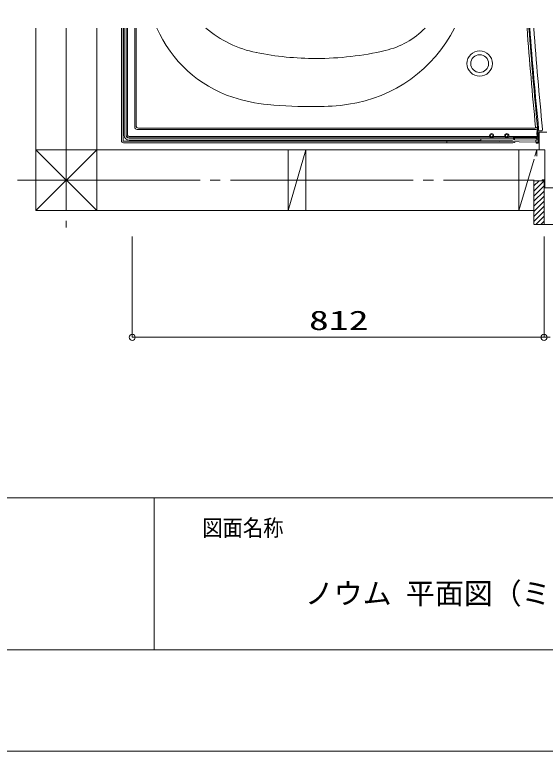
# Model space of a CAD drawing. Units: millimetres on the paper. Extents: x -305 to 305, y -152 to 152.
# Drawn here: x -214.8 to -162.5, y -148.5 to -75.9 of the extents above; entities that cross this region are included whole.
import ezdxf
from ezdxf.enums import TextEntityAlignment as Align

# ---------------------------------------------------------------- set-up
doc = ezdxf.new("R2010")
doc.units = ezdxf.units.MM
doc.linetypes.add('LONG_CHAIN', pattern=[21, 18, -1, 1, -1])
for name, color, linetype, lineweight in [('0-0_0', 7, 'Continuous', 9), ('0-1_VIEW0001', 7, 'Continuous', 9), ('0-2_1図面枠', 7, 'Continuous', 9), ('0-3_図面枠', 3, 'Continuous', 9), ('0-4_DEFPOINTS', 7, 'Continuous', 9)]:
    doc.layers.add(name, color=color, linetype=linetype, lineweight=lineweight)
doc.styles.add('ＭＳ ゴシック', font='')
doc.styles.get('ＭＳ ゴシック').set_extended_font_data('MS Gothic')

# ---------------------------------------------------------------- blocks, each defined once
blk = doc.blocks.new('_ORIGIN')
at = {"layer": '0-0_0'}
blk.add_line((0, 0), (-1, 0), dxfattribs=at)
blk.add_circle((0, 0), 0.5, dxfattribs=at)

msp = doc.modelspace()

# ---------------------------------------------------------------- linework, layer by layer
at = {"layer": '0-0_0'}
msp.add_line((-201.017, -123.498), (-201.017, -138.498), dxfattribs=at)
msp.add_line((-201.017, -123.498), (-201.017, -138.498), dxfattribs=at)
at = {"layer": '0-1_VIEW0001'}
for p, q in [((-212.684, -77.177), (-212.684, -95.177)), ((-206.684, -77.177), (-206.684, -95.177)), ((-204.244, -88.279), (-204.244, -77.177)), ((-204.084, -77.177), (-204.084, -87.429)), ((-204.084, -88.279), (-204.084, -77.177)), ((-203.984, -87.729), (-203.984, -77.177)), ((-203.784, -87.729), (-203.784, -77.177)), ((-203.766, -87.71), (-203.766, -77.177)), ((-203.634, -87.729), (-203.634, -77.177)), ((-202.934, -86.929), (-202.934, -77.177)), ((-202.8, -86.795), (-202.8, -77.177)), ((-202.55, -87.045), (-163.521, -87.045)), ((-163.41, -87.045), (-163.234, -86.927)), ((-163.234, -87.895), (-163.234, -86.927)), ((-203.984, -87.279), (-204.084, -87.279)), ((-203.984, -87.429), (-204.084, -87.429)), ((-203.484, -87.879), (-167.932, -87.879)), ((-202.684, -87.179), (-163.352, -87.179)), ((-167.586, -87.879), (-166.432, -87.879)), ((-166.086, -87.879), (-163.252, -87.879)), ((-162.882, -87.316), (-163.268, -87.319)), ((-163.252, -87.879), (-163.252, -87.279)), ((-163.251, -87.929), (-163.251, -87.879)), ((-163.034, -87.429), (-163.234, -87.429)), ((-163.184, -87.429), (-163.034, -87.429)), ((-163.184, -87.576), (-163.184, -87.577)), ((-163.184, -87.577), (-163.184, -87.647)), ((-163.084, -87.579), (-163.184, -87.579)), ((-163.184, -87.647), (-163.184, -88.042)), ((-163.084, -87.529), (-163.084, -87.529)), ((-163.084, -87.729), (-163.084, -87.729)), ((-172.284, -88.329), (-204.034, -88.329)), ((-172.184, -88.489), (-204.034, -88.489)), ((-203.484, -88.029), (-165.609, -88.029)), ((-203.484, -88.229), (-165.709, -88.229)), ((-203.466, -88.01), (-165.627, -88.01)), ((-203.184, -88.229), (-203.184, -88.329)), ((-168.834, -88.329), (-203.184, -88.329)), ((-203.034, -88.229), (-203.034, -88.329)), ((-172.184, -88.488), (-172.183, -88.427)), ((-172.184, -88.489), (-172.184, -88.429)), ((-172.184, -88.488), (-165.658, -88.488)), ((-172.125, -88.329), (-172.153, -88.357)), ((-168.834, -88.33), (-168.834, -88.132)), ((-163.184, -88.429), (-168.834, -88.33)), ((-165.627, -88.01), (-165.627, -88.004)), ((-165.627, -88.01), (-165.609, -88.029)), ((-165.609, -88.129), (-165.609, -88.029)), ((-165.552, -87.929), (-163.251, -87.929)), ((-165.513, -88.452), (-165.512, -88.388)), ((-165.455, -88.003), (-165.509, -88.002)), ((-165.509, -88.004), (-165.509, -88.029)), ((-165.509, -88.029), (-163.382, -88.064)), ((-165.509, -88.029), (-165.509, -88.188)), ((-165.509, -88.188), (-163.284, -88.225)), ((-163.384, -88.425), (-163.384, -88.224)), ((-163.384, -88.425), (-163.184, -88.429)), ((-163.377, -88.425), (-163.376, -88.479)), ((-163.326, -88.529), (-163.165, -88.529)), ((-163.284, -88.225), (-163.284, -88.148)), ((-163.184, -88.202), (-163.284, -88.209)), ((-163.251, -87.929), (-163.234, -87.895)), ((-163.184, -88.042), (-163.184, -88.141)), ((-163.184, -88.141), (-163.184, -88.227)), ((-163.184, -88.429), (-163.184, -88.227)), ((-163.084, -88.329), (-163.184, -88.329)), ((-163.168, -88.329), (-163.165, -88.529)), ((-163.084, -88.029), (-163.084, -88.029)), ((-163.084, -88.229), (-163.084, -88.229)), ((-163.084, -88.429), (-163.084, -88.429)), ((-206.684, -89.175), (-212.686, -95.177)), ((-212.686, -89.177), (-206.684, -95.178)), ((-212.686, -89.177), (-163.044, -89.177)), ((-187.81, -89.177), (-187.81, -95.177)), ((-187.809, -95.177), (-186.059, -89.177)), ((-186.06, -89.177), (-186.06, -95.177)), ((-165.06, -89.177), (-165.06, -95.177)), ((-163.492, -89.804), (-163.309, -89.177)), ((-163.31, -89.177), (-163.31, -89.804)), ((-163.084, -88.629), (-163.084, -88.629)), ((-163.084, -88.829), (-163.084, -88.829)), ((-163.084, -89.029), (-163.084, -89.029)), ((-162.504, -89.239), (-162.504, -89.239)), ((-162.504, -89.439), (-162.504, -89.439)), ((-162.504, -89.639), (-162.504, -89.639)), ((-162.504, -89.839), (-162.504, -89.839)), ((-162.504, -90.039), (-162.504, -90.039)), ((-165.059, -95.177), (-163.579, -90.101)), ((-162.504, -90.239), (-162.504, -90.239)), ((-162.504, -90.439), (-162.504, -90.439)), ((-162.504, -90.639), (-162.504, -90.639)), ((-162.504, -90.839), (-162.504, -90.839)), ((-162.504, -91.039), (-162.504, -91.039)), ((-162.504, -91.239), (-162.504, -91.239)), ((-162.504, -91.439), (-162.504, -91.439)), ((-162.504, -91.639), (-162.504, -91.639)), ((-162.504, -91.839), (-162.504, -91.839)), ((-162.504, -92.039), (-162.504, -92.039)), ((-162.504, -92.179), (-162.504, -92.179)), ((-162.504, -92.179), (-162.504, -92.179)), ((-163.584, -92.254), (-163.584, -92.254)), ((-163.584, -92.254), (-163.584, -92.254)), ((-163.584, -92.454), (-163.584, -92.454)), ((-163.584, -92.654), (-163.584, -92.654)), ((-163.584, -92.854), (-163.584, -92.854)), ((-163.484, -92.653), (-163.484, -92.653)), ((-163.284, -92.453), (-163.284, -92.453)), ((-163.284, -92.953), (-163.284, -92.953)), ((-163.084, -92.253), (-163.084, -92.253)), ((-163.084, -92.253), (-163.084, -92.253)), ((-163.084, -92.753), (-163.084, -92.753)), ((-162.884, -92.553), (-162.884, -92.553)), ((-162.684, -92.353), (-162.684, -92.353)), ((-162.684, -92.853), (-162.684, -92.853)), ((-162.584, -92.254), (-162.584, -92.254)), ((-162.584, -92.254), (-162.584, -92.254)), ((-162.584, -92.454), (-162.584, -92.454)), ((-162.584, -92.654), (-162.584, -92.654)), ((-162.584, -92.854), (-162.584, -92.854)), ((-162.504, -92.379), (-162.504, -92.379)), ((-162.504, -92.579), (-162.504, -92.579)), ((-162.504, -92.779), (-162.504, -92.779)), ((-163.584, -93.054), (-163.584, -93.054)), ((-163.584, -93.254), (-163.584, -93.254)), ((-163.584, -93.454), (-163.584, -93.454)), ((-163.584, -93.654), (-163.584, -93.654)), ((-163.484, -93.153), (-163.484, -93.153)), ((-163.484, -93.653), (-163.484, -93.653)), ((-163.284, -93.453), (-163.284, -93.453)), ((-163.084, -93.253), (-163.084, -93.253)), ((-162.884, -93.053), (-162.884, -93.053)), ((-162.884, -93.553), (-162.884, -93.553)), ((-162.684, -93.353), (-162.684, -93.353)), ((-162.584, -93.054), (-162.584, -93.054)), ((-162.584, -93.254), (-162.584, -93.254)), ((-162.584, -93.454), (-162.584, -93.454)), ((-162.584, -93.654), (-162.584, -93.654)), ((-163.584, -93.854), (-163.584, -93.854)), ((-163.584, -94.054), (-163.584, -94.054)), ((-163.584, -94.254), (-163.584, -94.254)), ((-163.484, -94.153), (-163.484, -94.153)), ((-163.284, -93.953), (-163.284, -93.953)), ((-163.084, -93.753), (-163.084, -93.753)), ((-163.084, -94.253), (-163.084, -94.253)), ((-162.884, -94.053), (-162.884, -94.053)), ((-162.684, -93.853), (-162.684, -93.853)), ((-162.684, -94.353), (-162.684, -94.353)), ((-162.584, -93.854), (-162.584, -93.854)), ((-162.584, -94.054), (-162.584, -94.054)), ((-162.584, -94.254), (-162.584, -94.254)), ((-163.584, -94.454), (-163.584, -94.454)), ((-163.584, -94.654), (-163.584, -94.654)), ((-163.584, -94.854), (-163.584, -94.854)), ((-163.584, -95.054), (-163.584, -95.054)), ((-163.484, -94.653), (-163.484, -94.653)), ((-163.284, -94.453), (-163.284, -94.453)), ((-163.284, -94.953), (-163.284, -94.953)), ((-163.084, -94.753), (-163.084, -94.753)), ((-162.884, -94.553), (-162.884, -94.553)), ((-162.884, -95.048), (-162.884, -95.048)), ((-162.684, -94.848), (-162.684, -94.848)), ((-162.584, -94.454), (-162.584, -94.454)), ((-162.584, -94.654), (-162.584, -94.654)), ((-162.584, -94.854), (-162.584, -94.854)), ((-162.584, -95.054), (-162.584, -95.054)), ((-212.684, -95.177), (-163.579, -95.177)), ((-163.584, -95.254), (-163.584, -95.254)), ((-163.584, -95.454), (-163.584, -95.454)), ((-163.584, -95.654), (-163.584, -95.654)), ((-163.584, -95.854), (-163.584, -95.854)), ((-163.484, -95.153), (-163.484, -95.153)), ((-163.484, -95.648), (-163.484, -95.648)), ((-163.284, -95.448), (-163.284, -95.448)), ((-163.084, -95.248), (-163.084, -95.248)), ((-163.084, -95.743), (-163.084, -95.743)), ((-162.884, -95.543), (-162.884, -95.543)), ((-162.699, -95.854), (-162.699, -95.854)), ((-162.684, -95.343), (-162.684, -95.343)), ((-162.584, -95.254), (-162.584, -95.254)), ((-162.584, -95.454), (-162.584, -95.454)), ((-162.584, -95.654), (-162.584, -95.654)), ((-162.584, -95.854), (-162.584, -95.854)), ((-163.584, -96.054), (-163.584, -96.054)), ((-163.584, -96.254), (-163.584, -96.254)), ((-163.584, -96.454), (-163.584, -96.454)), ((-163.484, -96.143), (-163.484, -96.143)), ((-163.299, -96.454), (-163.299, -96.454)), ((-163.284, -95.943), (-163.284, -95.943)), ((-163.099, -96.254), (-163.099, -96.254)), ((-162.899, -96.054), (-162.899, -96.054)), ((-162.804, -96.454), (-162.804, -96.454)), ((-162.604, -96.254), (-162.604, -96.254)), ((-162.584, -96.054), (-162.584, -96.054)), ((-162.584, -96.254), (-162.584, -96.254)), ((-162.584, -96.454), (-162.584, -96.454)), ((-203.184, -97.717), (-203.184, -107.676)), ((-162.584, -97.717), (-162.584, -107.676)), ((-162.584, -98.094), (-162.584, -107.677)), ((-202.584, -107.676), (-163.184, -107.676))]:
    msp.add_line(p, q, dxfattribs=at)
at = {"layer": '0-1_VIEW0001', "linetype": 'LONG_CHAIN'}
for p, q in [((-209.684, -77.177), (-209.684, -96.856)), ((-214.498, -92.177), (-163.579, -92.177))]:
    msp.add_line(p, q, dxfattribs=at)
at = {"layer": '0-1_VIEW0001'}
for points in [[(-163.159, -87.829), (-163.159, -87.869), (-163.159, -87.869), (-163.159, -87.829)], [(-163.084, -87.829), (-163.159, -87.829), (-163.159, -87.829), (-163.084, -87.829)], [(-163.159, -87.869), (-163.084, -87.869), (-163.084, -87.869), (-163.159, -87.869)], [(-163.07, -87.443), (-163.084, -87.479), (-163.084, -87.479), (-163.069, -87.443)], [(-163.084, -87.479), (-163.084, -87.829), (-163.084, -87.829), (-163.084, -87.479)], [(-163.084, -87.869), (-163.084, -89.129), (-163.084, -89.129), (-163.084, -87.869)], [(-163.034, -87.429), (-163.07, -87.443), (-163.069, -87.443), (-163.034, -87.429)], [(-162.299, -87.429), (-163.034, -87.429), (-163.034, -87.429), (-162.299, -87.429)], [(-163.084, -89.129), (-163.07, -89.164), (-163.069, -89.164), (-163.084, -89.129)], [(-163.07, -89.164), (-163.034, -89.179), (-163.034, -89.179), (-163.069, -89.164)], [(-163.034, -89.179), (-162.504, -89.179), (-162.504, -89.179), (-163.034, -89.179)], [(-162.504, -89.179), (-162.504, -92.139), (-162.504, -92.139), (-162.504, -89.179)], [(-163.559, -92.229), (-163.584, -92.253), (-163.584, -92.253), (-163.559, -92.229)], [(-163.584, -92.229), (-163.584, -96.554), (-163.584, -96.554), (-163.584, -92.229)], [(-163.059, -92.229), (-163.584, -92.753), (-163.584, -92.753), (-163.059, -92.229)], [(-163.584, -92.229), (-162.584, -92.229), (-162.584, -92.229), (-163.584, -92.229)], [(-162.504, -92.139), (-162.784, -92.139), (-162.784, -92.139), (-162.504, -92.139)], [(-162.784, -92.139), (-162.784, -92.179), (-162.784, -92.179), (-162.784, -92.139)], [(-162.784, -92.179), (-162.504, -92.179), (-162.504, -92.179), (-162.784, -92.179)], [(-162.584, -92.229), (-162.584, -96.554), (-162.584, -96.554), (-162.584, -92.229)], [(-162.504, -92.179), (-162.504, -92.879), (-162.504, -92.879), (-162.504, -92.179)], [(-162.584, -92.253), (-163.584, -93.253), (-163.584, -93.253), (-162.584, -92.253)], [(-162.584, -92.753), (-163.584, -93.753), (-163.584, -93.753), (-162.584, -92.753)], [(-162.584, -92.879), (-162.584, -92.929), (-162.584, -92.929), (-162.584, -92.879)], [(-162.504, -92.879), (-162.584, -92.879), (-162.584, -92.879), (-162.504, -92.879)], [(-162.584, -92.929), (-104.509, -92.929), (-104.509, -92.929), (-162.584, -92.929)], [(-162.584, -93.253), (-163.584, -94.253), (-163.584, -94.253), (-162.584, -93.253)], [(-162.584, -93.753), (-163.584, -94.753), (-163.584, -94.753), (-162.584, -93.753)], [(-162.584, -94.253), (-163.584, -95.253), (-163.584, -95.253), (-162.584, -94.253)], [(-162.584, -94.748), (-163.584, -95.748), (-163.584, -95.748), (-162.584, -94.748)], [(-162.584, -95.243), (-163.584, -96.243), (-163.584, -96.243), (-162.584, -95.243)], [(-162.584, -95.738), (-163.399, -96.554), (-163.399, -96.554), (-162.584, -95.738)], [(-100.284, -96.554), (-163.578, -96.554), (-163.578, -96.554), (-100.284, -96.554)], [(-162.584, -96.233), (-162.904, -96.554), (-162.904, -96.554), (-162.584, -96.233)]]:
    msp.add_lwpolyline(points, close=True, dxfattribs=at)
msp.add_lwpolyline([(-165.455, -88.003), (-165.348, -88.004), (-163.282, -88.039)], dxfattribs=at)
for centre, radius in [((-168.934, -80.679), 1.25), ((-168.934, -80.679), 0.875), ((-167.759, -87.779), 0.2), ((-167.759, -87.779), 0.113), ((-166.259, -87.779), 0.2), ((-166.259, -87.779), 0.113)]:
    msp.add_circle(centre, radius, dxfattribs=at)
for centre, radius, start, end in [((-189.306, -72.15), 12.5, 203.71075, 251.53272), ((-188.791, -68.808), 11, 229.53194, 258.76528), ((-183.901, -70.844), 14, 278.32029, 333.10725), ((-180.054, -71.602), 8, 283.15011, 315.82118), ((235.816, -47.429), 401.187, 184.25242, 185.65126), ((235.816, -47.429), 401, 184.25441, 185.65274), ((235.816, -47.429), 400.909, 184.25538, 185.68671), ((235.816, -47.429), 400.525, 184.25947, 185.69169), ((-185.059, -50.179), 30, 258.67196, 269.99999), ((-185.059, -50.179), 30, 270.00001, 283.15011), ((-188.514, -69.779), 15, 251.53272, 265.04556), ((-185.059, -29.929), 55, 265.04556, 270.00001), ((-185.059, -62.929), 22, 270, 278.32029), ((-202.684, -86.929), 0.25, 179.99999, 270), ((-202.55, -86.795), 0.25, 180, 270), ((-163.521, -86.945), 0.1, 270, 5.65126), ((-163.269, -87.169), 0.15, 270.5, 5.68671), ((-162.884, -87.166), 0.15, 270.5, 5.69169), ((-203.484, -87.729), 0.5, 180, 270), ((-203.484, -87.729), 0.3, 179.99999, 270), ((-203.466, -87.71), 0.3, 179.99999, 270), ((-203.484, -87.729), 0.15, 180, 270), ((-163.352, -87.279), 0.1, 0, 90), ((-163.334, -87.725), 0.15, 0, 89.08638), ((-163.334, -87.79), 0.15, 0, 89.08638), ((-163.334, -87.576), 0.15, 0, 89), ((-204.034, -88.279), 0.21, 180, 270), ((-204.034, -88.279), 0.05, 180, 270), ((-172.284, -88.429), 0.1, 0, 90), ((-172.083, -88.428), 0.1, 90, 178.98285), ((-165.709, -88.129), 0.1, 270, 0), ((-165.658, -88.178), 0.31, 270, 317.14859), ((-165.552, -88.004), 0.075, 90, 180), ((-163.384, -88.148), 0.1, 0, 89.03476), ((-163.384, -88.164), 0.1, 0, 89.03476), ((-163.326, -88.479), 0.05, 181, 270), ((-163.284, -88.139), 0.1, 0, 89.03476)]:
    msp.add_arc(centre, radius, start, end, dxfattribs=at)
at = {"layer": '0-3_図面枠'}
msp.add_line((-291.017, -123.498), (108.983, -123.498), dxfattribs=at)
msp.add_lwpolyline([(-291.017, -138.498), (108.983, -138.498), (108.983, 138.502), (-291.017, 138.502)], close=True, dxfattribs=at)
at = {"layer": '0-4_DEFPOINTS'}
msp.add_line((118.983, -148.498), (-301.017, -148.498), dxfattribs=at)

# ---------------------------------------------------------------- block references
at = {"layer": '0-1_VIEW0001', "xscale": 0.6, "yscale": 0.6, "rotation": 180}
for p in [(-203.184, -107.676), (-162.584, -107.677)]:
    msp.add_blockref('_ORIGIN', p, dxfattribs=at)
at = {"layer": '0-1_VIEW0001', "xscale": 0.6, "yscale": 0.6}
msp.add_blockref('_ORIGIN', (-162.584, -107.676), dxfattribs=at)

# ---------------------------------------------------------------- texts
at = {"layer": '0-1_VIEW0001', "style": 'ＭＳ ゴシック', "width": 1.5}
msp.add_text('812', height=1.921, dxfattribs=at).set_placement((-185.761, -107.537), align=Align.BOTTOM_LEFT)
at = {"layer": '0-2_1図面枠', "style": 'ＭＳ ゴシック', "width": 0.9}
msp.add_text('図面名称', height=1.628, dxfattribs=at).set_placement((-196.268, -127.769), align=Align.BOTTOM_LEFT)
at = {"layer": '0-2_1図面枠', "style": 'ＭＳ ゴシック'}
msp.add_text('ノウム 平面図（ミラーなし、シャワーフックプラン） 1621 標準 AR/BR', height=2.089, dxfattribs=at).set_placement((-186.165, -134.602), align=Align.BOTTOM_LEFT)

doc.saveas('drawing.dxf')
